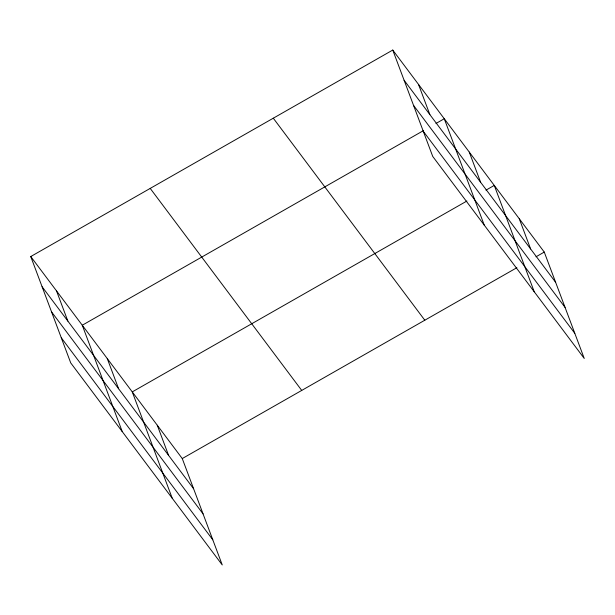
<?xml version="1.0" encoding="UTF-8"?>
<svg xmlns="http://www.w3.org/2000/svg" width="615" height="615" viewBox="0 0 615 615"><rect width="100%" height="100%" fill="white"/><g stroke="black" fill="none" stroke-linecap="round" stroke-linejoin="round"><path stroke-width="0.92" d="M30.75 256.54L182.263 458.559L222.246 564.939L70.733 362.919L30.75 256.54L392.754 50.061L544.267 252.081L584.25 358.46L432.737 156.441L392.754 50.061M423.527 130.58L82.264 325.227L122.247 431.607M435.974 123.477L444.268 118.749L484.251 225.128M466.893 201.028L132.263 391.893L172.246 498.273M485.973 190.143L494.268 185.415L534.251 291.794M182.263 458.559L516.884 267.694M535.973 256.809L544.267 252.081M404.101 80.258L555.614 282.277M413.549 105.403L565.062 307.415M423.289 131.303L574.802 333.315M273.291 118.203L424.804 320.215M150.214 188.405L301.727 390.417M42.097 286.736L193.61 488.756M51.552 311.882L203.065 513.894M61.285 337.781L212.798 539.793M519.268 218.748L530.614 248.944M469.268 152.082L480.615 182.278M418.507 84.409L429.862 114.605M157.263 425.226L168.61 455.423M107.264 358.56L118.61 388.757M56.511 290.887L67.858 321.084"/></g></svg>
